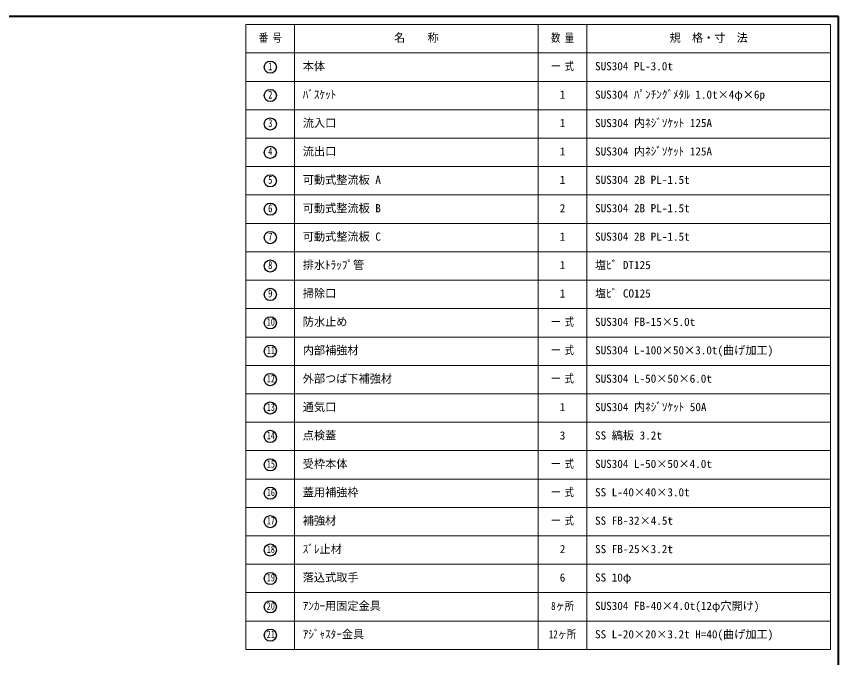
# Model space of a CAD drawing. Units: millimetres at full size, sheet at 1:15; details may follow other scales. Extents: x -3171 to 2904, y -2098 to 2117.
# Drawn here: x -134 to 2904, y -253 to 2117 of the extents above; entities that cross this region are included whole.
import ezdxf
from ezdxf.enums import TextEntityAlignment as Align

# ---------------------------------------------------------------- set-up
doc = ezdxf.new("R2010")
doc.units = ezdxf.units.MM
doc.header["$LTSCALE"] = 15
doc.layers.add('0-6_補助線', color=4, linetype='Continuous', lineweight=9)
doc.styles.add('ＭＳ ゴシック', font='')
doc.styles.get('ＭＳ ゴシック').set_extended_font_data('MS Gothic')

msp = doc.modelspace()

# ---------------------------------------------------------------- linework, layer by layer
at = {"layer": '0-6_補助線', "color": 1, "lineweight": 40}
for p, q in [((2904.12, 2117.05), (-3170.88, 2117.05)), ((2904.12, -2097.95), (2904.12, 2117.05))]:
    msp.add_line(p, q, dxfattribs=at)
at = {"layer": '0-6_補助線', "color": 3, "lineweight": 18}
for p, q in [((2874.12, 2087.05), (714.12, 2087.05)), ((714.12, -222.95), (714.12, 2087.05)), ((894.12, -222.95), (894.12, 2087.05)), ((1794.12, -222.95), (1794.12, 2087.05)), ((1974.12, -222.95), (1974.12, 2087.05)), ((2874.12, -222.95), (2874.12, 2087.05)), ((2874.12, 1982.05), (714.12, 1982.05)), ((2874.12, 1877.05), (714.12, 1877.05)), ((2874.12, 1772.05), (714.12, 1772.05)), ((2874.12, 1667.05), (714.12, 1667.05)), ((2874.12, 1562.05), (714.12, 1562.05)), ((2874.12, 1457.05), (714.12, 1457.05)), ((2874.12, 1352.05), (714.12, 1352.05)), ((2874.12, 1247.05), (714.12, 1247.05)), ((2874.12, 1142.05), (714.12, 1142.05)), ((2874.12, 1037.05), (714.12, 1037.05)), ((2874.12, 932.05), (714.12, 932.05)), ((2874.12, 827.05), (714.12, 827.05)), ((2874.12, 722.05), (714.12, 722.05)), ((2874.12, 617.05), (714.12, 617.05)), ((2874.12, 512.05), (714.12, 512.05)), ((2874.12, 407.05), (714.12, 407.05)), ((2874.12, 302.05), (714.12, 302.05)), ((2874.12, 197.05), (714.12, 197.05)), ((2874.12, 92.05), (714.12, 92.05)), ((2874.12, -12.95), (714.12, -12.95)), ((2874.12, -117.95), (714.12, -117.95)), ((2874.12, -222.95), (714.12, -222.95))]:
    msp.add_line(p, q, dxfattribs=at)
at = {"layer": '0-6_補助線', "color": 5, "lineweight": 25}
for centre in [(804.12, 1929.55), (804.12, 1824.55), (804.12, 1719.55), (804.12, 1614.55), (804.12, 1509.55), (804.12, 1404.55), (804.12, 1299.55), (804.12, 1194.55), (804.12, 1089.55), (804.12, 984.55), (804.12, 879.55), (804.12, 774.55), (804.12, 669.55), (804.12, 564.55), (804.12, 459.55), (804.12, 354.55), (804.12, 249.55), (804.12, 144.55), (804.12, 39.55), (804.12, -65.45), (804.12, -170.45)]:
    msp.add_circle(centre, 22.5, dxfattribs=at)

# ---------------------------------------------------------------- texts
at = {"layer": '0-6_補助線', "color": 7, "style": 'ＭＳ ゴシック'}
for s, height, width, p in [('番 号', 30.24, 0.8, (761.93, 2013.92)), ('数 量', 30.24, 0.8, (1841.93, 2013.92)), ('1', 29.14, 0.8, (796.05, 1909.67)), ('一 式', 30.24, 0.8, (1841.93, 1908.92)), ('2', 29.14, 0.8, (796.05, 1804.67)), ('3', 29.14, 0.8, (796.05, 1699.67)), ('4', 29.14, 0.8, (796.05, 1594.67)), ('5', 29.14, 0.8, (796.05, 1489.67)), ('6', 29.14, 0.8, (796.05, 1384.67)), ('7', 29.14, 0.8, (796.05, 1279.67)), ('8', 29.14, 0.8, (796.05, 1174.67)), ('9', 29.14, 0.8, (796.05, 1069.67)), ('一 式', 30.24, 0.8, (1841.93, 963.92)), ('10', 27.49, 0.7, (790.99, 965.8)), ('11', 27.49, 0.7, (790.99, 860.8)), ('一 式', 30.24, 0.8, (1841.93, 858.92)), ('12', 27.49, 0.7, (790.99, 755.8)), ('一 式', 30.24, 0.8, (1841.93, 753.92)), ('13', 27.49, 0.7, (790.99, 650.8)), ('14', 27.49, 0.7, (790.99, 545.8)), ('15', 27.49, 0.7, (790.99, 440.8)), ('一 式', 30.24, 0.8, (1841.93, 438.92)), ('16', 27.49, 0.7, (790.99, 335.8)), ('一 式', 30.24, 0.8, (1841.93, 333.92)), ('17', 27.49, 0.7, (790.99, 230.8)), ('一 式', 30.24, 0.8, (1841.93, 228.92)), ('18', 27.49, 0.7, (790.99, 125.8)), ('19', 27.49, 0.7, (790.99, 20.8)), ('20', 27.49, 0.7, (790.99, -84.2)), ('8ヶ所', 30.24, 0.8, (1841.93, -86.08)), ('12ヶ所', 30.24, 0.8, (1833.49, -191.08)), ('21', 27.49, 0.7, (790.99, -189.2))]:
    msp.add_text(s, height=height, dxfattribs=dict(at, width=width)).set_placement(p, align=Align.BOTTOM_LEFT)
for s, p in [('名\u3000\u3000称', (1261.62, 2013.92)), ('規\u3000格・寸\u3000法', (2279.74, 2013.92)), ('本体', (924.12, 1908.92)), ('SUS304 PL-3.0t', (2004.12, 1908.92)), ('ﾊﾞｽｹｯﾄ', (924.12, 1803.92)), ('1', (1873.8, 1803.92)), ('SUS304 ﾊﾟﾝﾁﾝｸﾞﾒﾀﾙ 1.0t×4φ×6p', (2004.12, 1803.92)), ('流入口', (924.12, 1698.92)), ('1', (1873.8, 1698.92)), ('SUS304 内ﾈｼﾞｿｹｯﾄ 125A', (2004.12, 1698.92)), ('流出口', (924.12, 1593.92)), ('1', (1873.8, 1593.92)), ('SUS304 内ﾈｼﾞｿｹｯﾄ 125A', (2004.12, 1593.92)), ('可動式整流板 A', (924.12, 1488.92)), ('1', (1873.8, 1488.92)), ('SUS304 2B PL-1.5t', (2004.12, 1488.92)), ('可動式整流板 B', (924.12, 1383.92)), ('2', (1873.8, 1383.92)), ('SUS304 2B PL-1.5t', (2004.12, 1383.92)), ('可動式整流板 C', (924.12, 1278.92)), ('1', (1873.8, 1278.92)), ('SUS304 2B PL-1.5t', (2004.12, 1278.92)), ('排水ﾄﾗｯﾌﾟ管', (924.12, 1173.92)), ('塩ﾋﾞ DT125', (2004.12, 1173.92)), ('1', (1873.8, 1173.92)), ('掃除口', (924.12, 1068.92)), ('1', (1873.8, 1068.92)), ('塩ﾋﾞ CO125', (2004.12, 1068.92)), ('防水止め', (924.12, 963.92)), ('SUS304 FB-15×5.0t', (2004.12, 963.92)), ('内部補強材', (924.12, 858.92)), ('SUS304 L-100×50×3.0t(曲げ加工)', (2004.12, 858.92)), ('外部つば下補強材', (924.12, 753.92)), ('SUS304 L-50×50×6.0t', (2004.12, 753.92)), ('通気口', (924.12, 648.92)), ('1', (1873.8, 648.92)), ('SUS304 内ﾈｼﾞｿｹｯﾄ 50A', (2004.12, 648.92)), ('点検蓋', (924.12, 543.92)), ('3', (1873.8, 543.92)), ('SS 縞板 3.2t', (2004.12, 543.92)), ('受枠本体', (924.12, 438.92)), ('SUS304 L-50×50×4.0t', (2004.12, 438.92)), ('蓋用補強枠', (924.12, 333.92)), ('SS L-40×40×3.0t', (2004.12, 333.92)), ('補強材', (924.12, 228.92)), ('SS FB-32×4.5t', (2004.12, 228.92)), ('ｽﾞﾚ止材', (924.12, 123.92)), ('2', (1873.8, 123.92)), ('SS FB-25×3.2t', (2004.12, 123.92)), ('落込式取手', (924.12, 18.92)), ('6', (1873.8, 18.92)), ('SS 10φ', (2004.12, 18.92)), ('ｱﾝｶｰ用固定金具', (924.12, -86.08)), ('SUS304 FB-40×4.0t(12φ穴開け)', (2004.12, -86.08)), ('ｱｼﾞｬｽﾀｰ金具', (924.12, -191.08)), ('SS L-20×20×3.2t H=40(曲げ加工)', (2004.12, -191.08))]:
    msp.add_text(s, height=30.24, dxfattribs=at).set_placement(p, align=Align.BOTTOM_LEFT)

doc.saveas('drawing.dxf')
